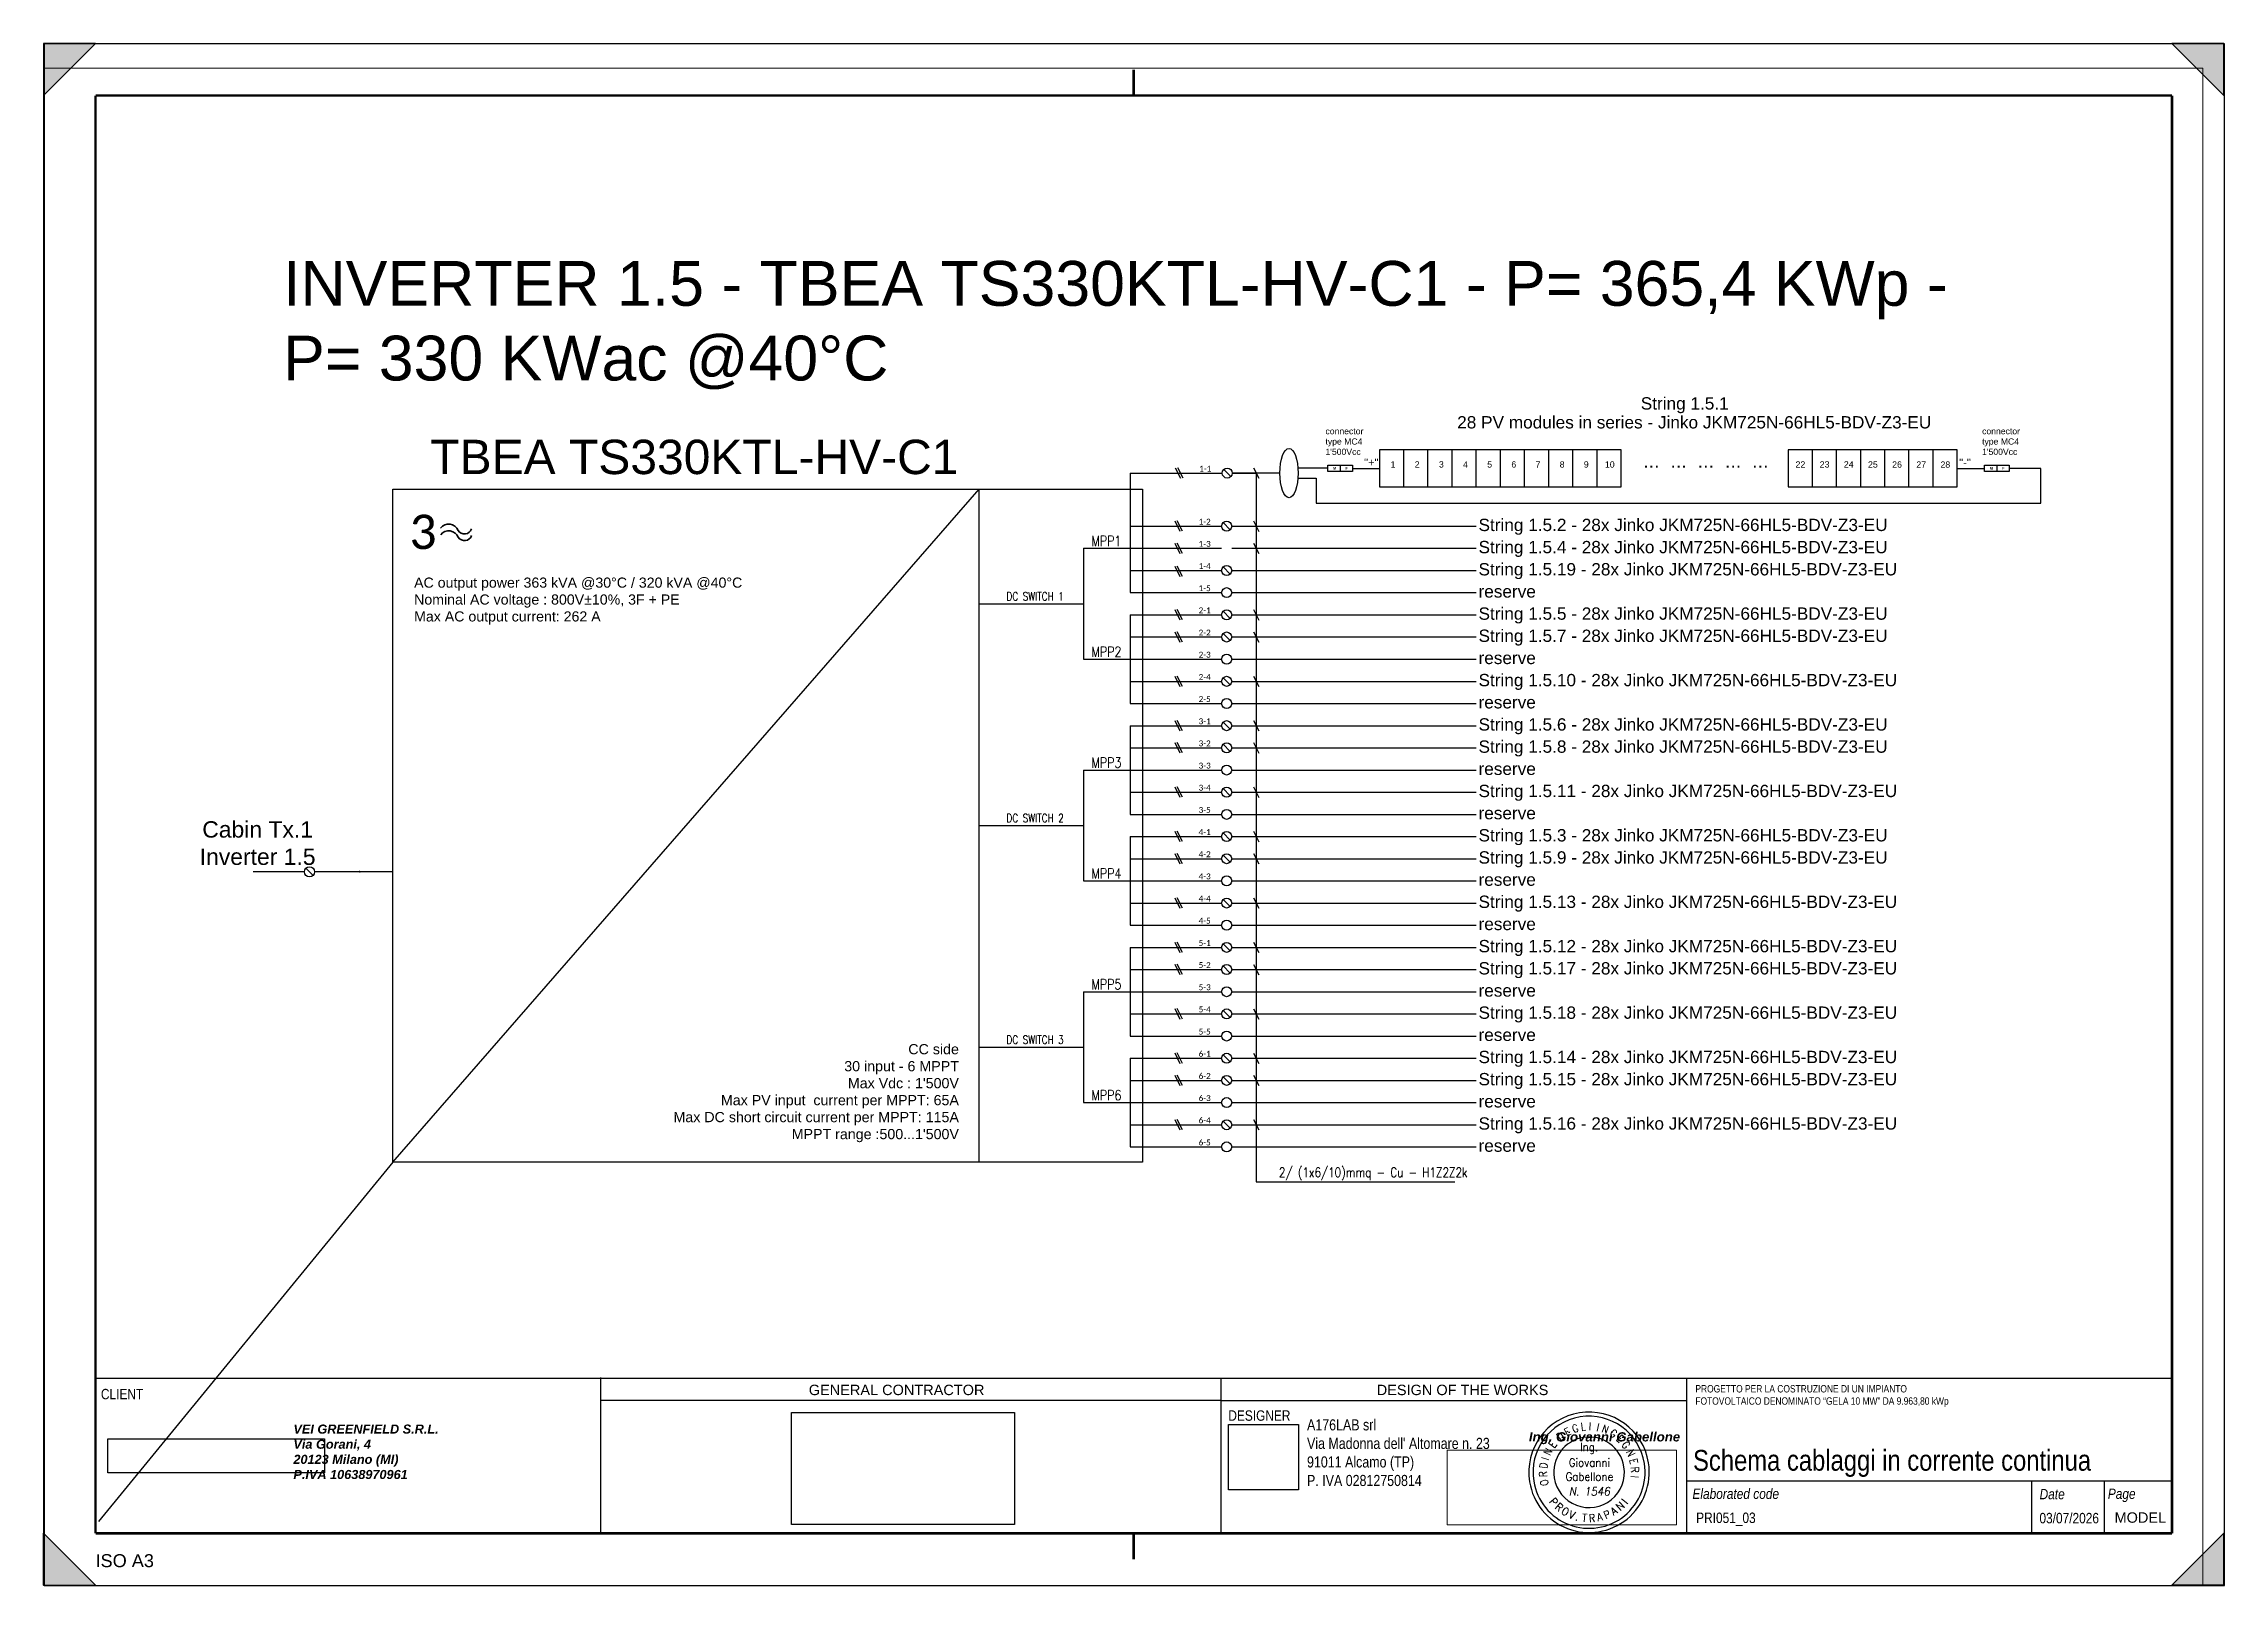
# Paper-space layout '1.5' of a CAD drawing. Header units: millimetres. Extents: x 2 to 422, y 2 to 299.
# The model-space entities are those that its viewports show. They can reach past a viewport. Long polylines and large blocks are cut down to what shows.
import ezdxf
from ezdxf.enums import TextEntityAlignment as Align

# ---------------------------------------------------------------- set-up
doc = ezdxf.new("R2010")
doc.units = ezdxf.units.MM
doc.header["$XCLIPFRAME"] = 2
doc.linetypes.add('CONTINUA', pattern=[0])
doc.linetypes.add('TRATTEGGIATA', pattern=[19.049999999999997, 12.7, -6.349999999999998])
for name, color, linetype in [('-Testi', 1, 'Continuous'), ('firme', 7, 'Continuous'), ('ISO Formato', 7, 'Continuous'), ('ISO FORMATO A3 SENZA TESTATA', 7, 'Continuous'), ('ISO LINEA DI TAGLIO', 253, 'Continuous'), ('ISO Testo', 7, 'Continuous'), ('testata', 7, 'CONTINUA'), ('TIMBRO', 153, 'Continuous'), ('TRATTEGGIATA', 40, 'TRATTEGGIATA')]:
    doc.layers.add(name, color=color, linetype=linetype)
doc.layers.add('Livello 1', color=7, linetype='Continuous', lineweight=0)
doc.styles.add('ARIAL', font='arial.ttf')
doc.styles.add('Formato ISO', font='arial.ttf')
doc.styles.add('Legend', font='calibri.ttf')
doc.styles.add('ROMANS', font='romans.shx', dxfattribs={"width": 0.8, "height": 0.2})
doc.styles.add('ROMANT', font='romant.shx', dxfattribs={"height": 0.2})
doc.styles.add('SIMPLEX', font='SIMPLEX', dxfattribs={"width": 0.8})
doc.styles.get("Standard").update_dxf_attribs({"font": 'arial.ttf'})
doc.styles.add('VALE', font='swissc.ttf')
picture_1 = doc.add_image_def('image1.jpg', size_in_pixel=(539, 175))
picture_2 = doc.add_image_def('image2.png', size_in_pixel=(565, 89))
picture_3 = doc.add_image_def('image3.png', size_in_pixel=(500, 251))
picture_4 = doc.add_image_def('image4.jpg', size_in_pixel=(1111, 1036))

# ---------------------------------------------------------------- blocks, each defined once
blk = doc.blocks.new('A$C63187F01')
at = {"layer": 'TIMBRO'}
for radius, start, end in [(1.15999999999999, 9.105136027296592, 189.1051360272949), (1.07999999999999, 9.105136027296592, 189.1051360272949), (0.679999999999991, 9.105136027296592, 189.1051360272949), (1.15999999999999, 189.1051360272949, 9.105136027296592), (1.07999999999999, 189.1051360272949, 9.105136027296592), (0.679999999999991, 189.1051360272949, 9.105136027296592)]:
    blk.add_arc((0, 0), radius, start, end, dxfattribs=at)
at = {"layer": 'TIMBRO', "style": 'ROMANT', "width": 0.85}
for s, rotation, p in [('E', 28.17592029116496, (-0.3824660734296117, 0.7140165983191907)), ('G', 17.52598430968996, (-0.2439220152376436, 0.772400188038816)), ('L', 7.090058753132115, (-0.0999777312645449, 0.803806228671547)), ('I', 358.7961288682809, (0.0170180748996245, 0.8098212056538756)), ('I', 348.6434814339645, (0.1594998227646158, 0.7941409236011197)), ('N', 339.280516534409, (0.2865722665468979, 0.7576122596989592)), ('N', 63.48437489733794, (-0.7247982432181193, 0.361617901420729)), ('E', 52.40714180735711, (-0.6418162093914364, 0.4941375854581338)), ('D', 38.61204339177493, (-0.505475523407938, 0.632925347284683)), ('G', 327.7755559631449, (0.4319221628173297, 0.685232256440969)), ('E', 317.1256199816696, (0.5511185261302673, 0.5936062416754027)), ('G', 306.4756840001942, (0.6513284743503789, 0.4815300805769171)), ('N', 294.9707234289304, (0.7342841281877384, 0.341945637626182)), ('R', 92.43304528897123, (-0.8092697948665675, -0.0343860308355062)), ('D', 81.56919470707903, (-0.8012468547890723, 0.1187580636865988)), ('I', 72.84733979689435, (-0.7739731119752964, 0.238884118223126)), ('E', 283.8934903389495, (0.7863024527493963, 0.1944953798943487)), ('R', 273.2435543574741, (0.8087024140580465, 0.0458301810675153)), ('O', 103.0829812704469, (-0.7889750302312581, -0.1833532156019828)), ('I', 264.307886566424, (0.8060060775601128, -0.0803380540972825))]:
    blk.add_text(s, height=0.15, rotation=rotation, dxfattribs=at).set_placement(p, align=Align.CENTER)
at = {"layer": 'TIMBRO', "style": 'ROMANS', "width": 0.9}
for s, p in [('Ing.', (1.313009079e-07, 0.4085925105044482)), ('Giovanni', (0.0075545987859016, 0.1075051202444968)), ('Gabellone', (0.007554585066373, -0.1638305355915151))]:
    blk.add_text(s, height=0.16, dxfattribs=at).set_placement(p, align=Align.CENTER)
at = {"layer": 'TIMBRO', "style": 'ROMANS', "oblique": 10, "width": 0.9}
blk.add_text('N. 1546', height=0.16, dxfattribs=at).set_placement((0.007554585066373, -0.4484680293613508), align=Align.CENTER)
at = {"layer": 'TIMBRO', "style": 'ROMANT', "text_generation_flag": 6, "width": 0.9}
for s, rotation, p in [('P', 129.9701413897099, (-0.73572414304485, -0.6166927803541284)), ('R', 139.5111729515321, (-0.623327763049133, -0.7301112927575844)), ('O', 148.8609498648018, (-0.4964321285984569, -0.8216782470621808)), ('V', 158.2107267780695, (-0.3563462401526749, -0.8914131237137182)), ('T', 174.3802347924072, (-0.0940091668817331, -0.9553859306804637)), ('R', 183.7300117056766, (0.0624528102228794, -0.9579664119870015)), ('A', 193.4622252675087, (0.2234920665997322, -0.933622673335947)), ('P', 203.0032568293325, (0.3751521134961706, -0.8836633361973014)), ('A', 212.5442883911549, (0.5164333161652053, -0.8092568380647691)), ('N', 222.6586311643547, (0.6505237136199185, -0.705987888010924)), ('I', 230.858393287566, (0.7445646931580825, -0.605989618477409)), ('.', 165.069514478294, (-0.2473410615262708, -0.9275895640222842))]:
    blk.add_text(s, height=0.15, rotation=rotation, dxfattribs=at).set_placement(p, align=Align.CENTER)
blk = doc.blocks.new('TESTATA_ORIZ')
for points in [[(-0.0699676079475467, 29.90025059768198), (400.149622289405, 29.90025059768198)], [(97.1902921321962, 30.02336188326467), (97.1902921321962, -0.0177559400219707)], [(216.7129702017337, 29.90025059768198), (216.7129702017337, 0)], [(306.4132899808174, 29.95782913373592), (306.4132899808174, -0.0373489915230039)], [(216.7129702017337, 25.58466010262339), (97.1902921321962, 25.58466010262339)], [(216.7129702017337, 25.58466010262339), (306.4132899808174, 25.58466010262339)], [(306.4132899808174, 10.09393447839386), (399.9946335071397, 10.09393447839386)], [(372.8528758033935, 10.06120158330736), (372.8528758033935, -0.0017945035822322)], [(386.8552724335677, 10.09393447839386), (386.8552724335677, 0)]]:
    blk.add_lwpolyline(points)
blk.add_lwpolyline([(0, 29.90025059768198), (400, 29.90025059768198), (400, 0), (0, 0)], close=True)
at = {"layer": 'firme', "xscale": 10, "yscale": 10, "zscale": 10}
blk.add_blockref('A$C63187F01', (287.6416002064349, 11.75734535063213), dxfattribs=at)
at = {"char_height": 2, "attachment_point": 1, "style": 'VALE'}
for s, width, insert in [('\\pxql;CLIENT', 62.13257653758773, (0.9716305739987092, 27.82619541131167)), ('\\pxql;DESIGNER', 62.13257653758773, (218.152149374866, 23.68897433024338)), ('\\pxql;{\\fSwis721 Cn BT|b0|i1|c0|p34;Elaborated code}', 57.42921800797819, (307.5581105855974, 8.620199347302531)), ('\\pxql;{\\fSwis721 Cn BT|b0|i1|c0|p34;Date}', 57.42921800797819, (374.4343936400085, 8.559032495573973)), ('\\pxql;{\\fSwis721 Cn BT|b0|i1|c0|p34;Page}', 57.42921800797819, (387.5775412735152, 8.620199347302531))]:
    blk.add_mtext_dynamic_manual_height_columns(s, width=width, gutter_width=25, heights=[8.879778938413974], dxfattribs=dict(at, insert=insert))
at = {"attachment_point": 4, "style": 'VALE'}
for s, insert, char_height, width in [('{\\f@Arial Unicode MS|b0|i0|c0|p34;GENERAL CONTRACTOR}', (137.3333100181189, 27.61036141397017), 2, 62.13257653758773), ('{\\f@Arial Unicode MS|b0|i0|c0|p34;DESIGN OF THE WORKS}', (246.743246528662, 27.61036141397017), 2, 62.13257653758773), ('{\\H0.83333x;\\C250;\\c1710618;PROGETTO PER LA COSTRUZIONE DI UN IMPIANTO\\PFOTOVOLTAICO DENOMINATO “GELA 10 MW” DA 9.963,80 kWp}', (308.1288091407623, 26.45304518701414), 1.7, 96.45484136060873)]:
    blk.add_mtext(s, dxfattribs=dict(at, insert=insert, char_height=char_height, width=width))
at = {"insert": (388.8723227745414, 3.023095414783931), "char_height": 2, "attachment_point": 4}
blk.add_mtext('MODEL', dxfattribs=at)
at = {"style": 'VALE'}
for tag, height, p in [('TITOLO_ELABORATO', 4, (307.6799596854908, 14.06286495316817)), ('EL', 2, (308.2763400574549, 2.988306874538372)), ('DATA1', 2, (374.4038837955039, 2.927140022809808))]:
    blk.add_attdef(tag, text='', height=height, dxfattribs=at).set_placement(p, align=Align.MIDDLE_LEFT)
at = {"layer": 'Livello 1'}
for s, insert, char_height, attachment_point in [('\\pxql;{\\fArial|b1|i1|c0|p34;\\H0.58333x;\\C250;\\c1710618;VEI GREENFIELD S.R.L.\\PVia Gorani, 4\\P20123 Milano (MI)\\PP.IVA 10638970961}', (52.04005891364793, 20.95944437869185), 3, 2), ('{\\fArial|b1|i1|c0|p34;\\H11.83894x;\\W1.02632;Ing. Giovanni Gabellone}', (276.05221707422, 17.16431292448878), 0.15, 7)]:
    blk.add_mtext(s, dxfattribs=dict(at, insert=insert, char_height=char_height, attachment_point=attachment_point))
at = {"layer": 'testata', "linetype": 'CONTINUA', "lineweight": 25, "insert": (258.7298298923781, 15.52275412109771), "char_height": 3, "width": 50.83305338474382, "attachment_point": 5, "style": 'ARIAL'}
blk.add_mtext("\\pxql;{\\H0.71429x;\\W0.8;A176LAB srl\\PVia Madonna dell' Altomare n. 23\\P91011 Alcamo (TP)\\PP. IVA 02812750814}", dxfattribs=at)
image = blk.add_image(picture_3, insert=(134.0290691254413, 1.710914103838149), size_in_units=(42.92731988865225, 21.549514584103427))
image.dxf.flags = 7
image = blk.add_image(picture_2, insert=(2.286596279577508, 11.651344692531), size_in_units=(41.74781706432985, 6.5762048119032945))
image.set_boundary_path([(-0.5, -0.5), (564.5, 88.49999999999999)])
image.dxf.clipping = 0
image = blk.add_image(picture_4, insert=(218.2123042816674, 8.373210778518114), size_in_units=(13.48003219349629, 12.570039021118054))
image.dxf.flags = 7
at = {"color": 7, "lineweight": 0, "true_color": 0xffffff}
image = blk.add_image(picture_1, insert=(260.2868776868563, 1.650954984690542), size_in_units=(44.21120616239327, 14.354287715062734), dxfattribs=at)
image.set_boundary_path([(-0.5, -0.5), (538.4999999999999, 174.5)])
image.dxf.clipping = 0
blk = doc.blocks.new('*U100')
at = {"layer": 'ISO Testo'}
h = blk.add_hatch(color=256, dxfattribs=at)
h.paths.add_polyline_path([(420.0000090385009, 297.0325926260448), (410.000009038501, 297.0325926260448), (420.0000090385009, 287.0325926260448)])
h.paths.add_polyline_path([(420.0000090385009, 10.03259262604479), (410.000009038501, 0.0325926260447886), (420.0000090385009, 0.0325926260447886)])
h.paths.add_polyline_path([(9.0385010481e-06, 10.03259262604479), (9.0385010481e-06, 0.0325926260447886), (10.00000903850104, 0.0325926260447886)])
h.paths.add_polyline_path([(10.00000903850104, 297.0325926260448), (9.0385010481e-06, 297.0325926260448), (9.0385010481e-06, 287.0325926260448)])
at = {"layer": 'ISO Formato', "const_width": 0.5}
for points in [[(210.0000090385011, 287.0325926260448), (10.00000903850104, 287.0325926260448)], [(10.00000903850104, 287.0325926260448), (10.00000903850104, 10.03259262604479)], [(10.00000903850104, 10.03259262604479), (210.0000090385011, 10.03259262604479)]]:
    blk.add_lwpolyline(points, dxfattribs=at)
at = {"layer": 'ISO FORMATO A3 SENZA TESTATA', "const_width": 0.5}
for points in [[(210.0000090385011, 287.0325926260448), (410.000009038501, 287.0325926260448)], [(410.000009038501, 287.0325926260448), (410.000009038501, 10.03259262604479)], [(410.000009038501, 10.03259262604479), (210.0000090385011, 10.03259262604479)]]:
    blk.add_lwpolyline(points, dxfattribs=at)
at = {"layer": 'ISO LINEA DI TAGLIO'}
blk.add_lwpolyline([(0.0974469984366806, -1.8687860575e-06), (420.1012052352025, -1.8687860575e-06), (420.1012052352025, 297.0122579247036), (0.0974469984366806, 297.0122579247036)], close=True, dxfattribs=at)
at = {"layer": 'ISO Testo'}
for p, q in [((9.0385010481e-06, 297.0325926260448), (9.0385010481e-06, 287.0325926260448)), ((10.00000903850104, 297.0325926260448), (9.0385010481e-06, 297.0325926260448)), ((10.00000903850104, 297.0325926260448), (9.0385010481e-06, 287.0325926260448)), ((420.0000090385009, 297.0325926260448), (410.000009038501, 297.0325926260448)), ((420.0000090385009, 287.0325926260448), (410.000009038501, 297.0325926260448)), ((420.0000090385009, 287.0325926260448), (420.0000090385009, 297.0325926260448)), ((9.0385010481e-06, 0.0325926260447886), (9.0385010481e-06, 10.03259262604479)), ((9.0385010481e-06, 10.03259262604479), (10.00000903850104, 0.0325926260447886)), ((410.000009038501, 0.0325926260447886), (420.0000090385009, 10.03259262604479)), ((420.0000090385009, 0.0325926260447886), (420.0000090385009, 10.03259262604479)), ((9.0385010481e-06, 0.0325926260447886), (10.00000903850104, 0.0325926260447886)), ((420.0000090385009, 0.0325926260447886), (410.000009038501, 0.0325926260447886))]:
    blk.add_line(p, q, dxfattribs=at)
at = {"layer": 'ISO Testo', "const_width": 0.5}
for points in [[(210.0000090385011, 287.0325926260448), (210.0000090385011, 292.0325926260448)], [(210.0000090385011, 10.03259262604479), (210.0000090385011, 5.032592626044788)]]:
    blk.add_lwpolyline(points, dxfattribs=at)
at = {"layer": 'ISO Testo', "style": 'Formato ISO'}
blk.add_text('ISO A3', height=2.5, dxfattribs=at).set_placement((10.00000903850104, 3.512349110778814))
blk = doc.blocks.new('P00102')
at = {"color": 1, "linetype": 'ByBlock', "lineweight": 25}
for p, q in [((0.0185414473933605, 3.62500173526314), (-3.581458552606548, -3.574998264736676)), ((1.818541447393428, 3.62500173526314), (-1.78145855260648, -3.574998264736676)), ((3.618541447393609, 3.62500173526314), (0.0185414473934742, -3.574998264736676))]:
    blk.add_line(p, q, dxfattribs=at)
blk = doc.blocks.new('P00')
at = {"color": 1}
for points in [[(-18.69457844420282, 25.69178981461047), (6.820592160970078, -25.33855139573532)], [(19.57817746355653, -25.33855139573532), (-5.93699314161455, 25.69178981461047)]]:
    blk.add_lwpolyline(points, dxfattribs=at)

msp = doc.modelspace()

# ---------------------------------------------------------------- linework, layer by layer
for points in [[(78984.07795327829, 163644.287454484), (78984.07795327829, 163461.9170672172), (80169.84931087433, 163461.9170672172), (80169.84931087433, 163643.7611349596), (78984.07795327829, 163643.7611349596)], [(79102.6550890379, 163461.9170672172), (79102.6550890379, 163643.7611349596)], [(79221.23222479748, 163461.653907455), (79221.23222479748, 163643.4979751974)], [(79339.80936055709, 163461.3907476927), (79339.80936055709, 163643.2348154352)], [(79458.3864963167, 163461.9170672172), (79458.3864963167, 163643.7611349596)], [(79576.96363207631, 163461.653907455), (79576.96363207631, 163643.4979751974)], [(79695.54076783592, 163461.3907476927), (79695.54076783592, 163643.2348154352)], [(79814.1179035955, 163461.9170672172), (79814.1179035955, 163643.7611349596)], [(79932.6950393551, 163461.653907455), (79932.6950393551, 163643.4979751974)], [(80051.2721751147, 163461.3907476927), (80051.2721751147, 163643.2348154352)], [(80989.84931087431, 163644.287454484), (80989.84931087431, 163461.9170672172), (81819.88926119154, 163461.9170672172), (81819.88926119154, 163643.7611349596), (80989.84931087431, 163643.7611349596)], [(81108.42644663392, 163461.9170672172), (81108.42644663392, 163643.7611349596)], [(81227.00358239352, 163461.653907455), (81227.00358239352, 163643.4979751974)], [(81345.58071815313, 163461.3907476927), (81345.58071815313, 163643.2348154352)], [(81464.15785391274, 163461.9170672172), (81464.15785391274, 163643.7611349596)], [(81582.73498967232, 163461.653907455), (81582.73498967232, 163643.4979751974)], [(81582.73498967232, 163461.653907455), (81582.73498967232, 163643.4979751974)], [(81701.31212543193, 163461.3907476927), (81701.31212543193, 163643.2348154352)], [(81701.31212543193, 163461.3907476927), (81701.31212543193, 163643.2348154352)], [(81819.88926119154, 163461.9170672172), (81819.88926119154, 163643.7611349596)], [(77759.2, 163529.8734797899), (77759.2, 162942.7452359462)], [(78253.52809284357, 163512.4876597593), (78218.7564527823, 163547.2592998206)], [(78257.82677697383, 163529.8734797899), (78377.82677697383, 163529.8734797899), (78377.82677697383, 160050.427001942)], [(78365.06919167122, 163555.3886503952), (78390.5843622764, 163504.3583091847)], [(78365.06919167122, 163555.3886503952), (78390.5843622764, 163504.3583091847)], [(78790.56614566987, 163568.449076063), (78790.56614566987, 163537.7554456382)], [(78851.20168132275, 163553.1022608506), (78984.07795327829, 163553.1022608506)], [(81820.37699600487, 163553.1022608506), (81953.25326796039, 163553.1022608506)], [(82013.88880361328, 163568.449076063), (82013.88880361328, 163537.7554456382)], [(74140.31285879032, 160146.8455402219), (77018.58218751867, 163451.218536011)], [(77018.58218751867, 160146.8455402219), (77018.58218751867, 163451.218536011)], [(78250.62533452414, 163251.8771845939), (78215.85369446284, 163286.6488246551)], [(78365.06919167124, 163294.7781752297), (78390.5843622764, 163243.7478340193)], [(77531, 163160.4237483984), (77759.2, 163160.4237483984)], [(77531, 163160.4237483984), (77531, 162616.227467268)], [(78365.06919167124, 163185.9389190037), (78390.5843622764, 163134.9085777932)], [(78250.62533452414, 163034.1986721417), (78215.85369446284, 163068.9703122029)], [(77018.58218751867, 162888.3256078332), (77530.99999999997, 162888.3256078332)], [(77759.2, 162833.9059797202), (77759.2, 162398.5489548159)], [(78250.62533452414, 162816.5201596896), (78215.85369446284, 162851.2917997508)], [(78365.06919167124, 162859.4211503254), (78390.5843622764, 162808.390809115)], [(78250.62533452414, 162707.6809034635), (78215.85369446284, 162742.4525435247)], [(78365.06919167124, 162750.5818940993), (78390.5843622764, 162699.5515528889)], [(77531, 162616.227467268), (77759.2, 162616.227467268)], [(78250.62533452414, 162490.0023910113), (78215.85369446284, 162524.7740310725)], [(78365.06919167124, 162532.9033816471), (78390.5843622764, 162481.8730404368)], [(78250.62533452414, 162272.3238785591), (78215.85369446284, 162307.0955186204)], [(78365.06919167124, 162315.2248691949), (78390.5843622764, 162264.1945279845)], [(77759.2, 162289.7096985898), (77759.2, 161854.3526736854)], [(78250.62533452414, 162163.484622333), (78215.85369446284, 162198.2562623943)], [(78365.06919167124, 162206.3856129688), (78390.5843622764, 162155.3552717585)], [(77531, 162072.0311861376), (77759.2, 162072.0311861376)], [(77531, 162072.0311861376), (77531, 161527.8349050071)], [(78250.62533452414, 161945.8061098809), (78215.85369446284, 161980.5777499421)], [(78365.06919167124, 161988.7071005167), (78390.5843622764, 161937.6767593063)], [(77018.58218751867, 161799.9330455723), (77530.99999999997, 161799.9330455723)], [(78250.62533452414, 161728.1275974287), (78215.85369446284, 161762.8992374899)], [(78365.06919167124, 161771.0285880645), (78390.5843622764, 161719.9982468541)], [(77759.2, 161745.5134174593), (77759.2, 161310.156392555)], [(78250.62533452414, 161619.2883412027), (78215.85369446284, 161654.0599812638)], [(78365.06919167124, 161662.1893318384), (78390.5843622764, 161611.1589906281)], [(73748.44726401697, 161554.677066225), (73713.67562395569, 161589.4487062863)], [(74140.31285879032, 161572.0628862556), (73755.64870646666, 161572.0628862556)], [(77531, 161527.8349050071), (77759.2, 161527.8349050071)], [(78365.06919167124, 161444.5108193863), (78390.5843622764, 161393.4804781759)], [(78250.62533452414, 161401.6098287505), (78215.85369446284, 161436.3814688117)], [(78365.06919167124, 161226.8323069341), (78390.5843622764, 161175.8019657237)], [(77759.2, 161201.3171363289), (77759.2, 160765.9601114245)], [(78250.62533452414, 161183.9313162983), (78215.85369446284, 161218.7029563595)], [(78365.06919167124, 161117.9930507081), (78390.5843622764, 161066.9627094976)], [(78250.62533452414, 161075.0920600722), (78215.85369446284, 161109.8637001334)], [(77531, 160983.6386238767), (77759.2, 160983.6386238767)], [(77531, 160983.6386238767), (77531, 160439.4423427463)], [(78250.62533452414, 160857.4135476201), (78215.85369446284, 160892.1851876813)], [(78365.06919167124, 160900.3145382558), (78390.5843622764, 160849.2841970454)], [(77018.58218751867, 160711.5404833115), (77530.99999999997, 160711.5404833115)], [(77759.2, 160657.1208551985), (77759.2, 160221.7638302941)], [(78250.62533452414, 160639.7350351679), (78215.85369446284, 160674.5066752291)], [(78365.06919167124, 160682.6360258037), (78390.5843622764, 160631.6056845933)], [(78250.62533452414, 160530.8957789418), (78215.85369446284, 160565.667419003)], [(78365.06919167124, 160573.7967695776), (78390.5843622764, 160522.7664283672)], [(77531, 160439.4423427463), (77759.2, 160439.4423427463)], [(78250.62533452414, 160313.2172664896), (78215.85369446284, 160347.9889065508)], [(78365.06919167124, 160356.1182571255), (78390.5843622764, 160305.0879159151)], [(78377.82677697383, 160050.427001942), (79352.82677697383, 160050.427001942)]]:
    msp.add_lwpolyline(points)
at = {"color": 40, "linetype": 'Continuous'}
for points in [[(77759.2, 163529.8734797899), (78211.55227281293, 163529.8734797899)], [(77759.2, 163269.2630046245), (78208.64951449347, 163269.2630046245)], [(78257.8295144935, 163269.2630046245), (79458.31201643588, 163269.2630046245)], [(77759.2, 163160.4237483984), (78208.64951449347, 163160.4237483984)], [(78257.8295144935, 163160.4237483984), (79458.31201643588, 163160.4237483984)], [(77759.2, 163051.5844921723), (78208.64951449347, 163051.5844921723)], [(78257.8295144935, 163051.5844921723), (79458.31201643588, 163051.5844921723)], [(77759.2, 162833.9059797202), (78208.64951449347, 162833.9059797202)], [(78257.8295144935, 162833.9059797202), (79458.31201643588, 162833.9059797202)], [(77759.2, 162725.0667234941), (78208.64951449347, 162725.0667234941)], [(78257.8295144935, 162725.0667234941), (79458.31201643588, 162725.0667234941)], [(77759.2, 162507.3882110419), (78208.64951449347, 162507.3882110419)], [(78257.8295144935, 162507.3882110419), (79458.31201643588, 162507.3882110419)], [(77759.2, 162289.7096985898), (78208.64951449347, 162289.7096985898)], [(78257.8295144935, 162289.7096985898), (79458.31201643588, 162289.7096985898)], [(77759.2, 162180.8704423636), (78208.64951449347, 162180.8704423636)], [(78257.8295144935, 162180.8704423636), (79458.31201643588, 162180.8704423636)], [(77759.2, 161963.1919299115), (78208.64951449347, 161963.1919299115)], [(78257.8295144935, 161963.1919299115), (79458.31201643588, 161963.1919299115)], [(78257.8295144935, 161745.5134174593), (79458.31201643588, 161745.5134174593)], [(78257.8295144935, 161636.6741612332), (79458.31201643588, 161636.6741612332)], [(77759.2, 161418.9956487811), (78208.64951449347, 161418.9956487811)], [(78257.8295144935, 161418.9956487811), (79458.31201643588, 161418.9956487811)], [(78257.8295144935, 161201.3171363289), (79458.31201643588, 161201.3171363289)], [(78257.8295144935, 161092.4778801028), (79458.31201643588, 161092.4778801028)], [(78257.8295144935, 160874.7993676506), (79458.31201643588, 160874.7993676506)], [(78257.8295144935, 160657.1208551985), (79458.31201643588, 160657.1208551985)], [(78257.8295144935, 160548.2815989724), (79458.31201643588, 160548.2815989724)], [(78257.8295144935, 160330.6030865202), (79458.31201643588, 160330.6030865202)]]:
    msp.add_lwpolyline(points, dxfattribs=at)
at = {"color": 40}
for points in [[(78494.46758333335, 163529.8734797899), (78260.73227281292, 163529.8734797899)], [(78584.24790516484, 163554.8734797899), (78729.15267145494, 163554.8734797899)], [(78584.24790516484, 163504.8734797899), (78672.67750244538, 163504.8734797899), (78672.67750244538, 163382.793641546), (82229.6488028524, 163382.793641546), (82229.48743662461, 163553.1022608506), (82074.5243392662, 163553.1022608506)]]:
    msp.add_lwpolyline(points, dxfattribs=at)
for points in [[(78729.93061001698, 163568.449076063), (78851.20168132275, 163568.449076063), (78851.20168132275, 163537.7554456382), (78729.93061001698, 163537.7554456382)], [(81953.25326796039, 163568.449076063), (82074.5243392662, 163568.449076063), (82074.5243392662, 163537.7554456382), (81953.25326796039, 163537.7554456382)], [(74140.31285879032, 163451.218536011), (77820.36127245452, 163451.218536011), (77820.36127245452, 160146.8455402219), (74140.31285879032, 160146.8455402219)]]:
    msp.add_lwpolyline(points, close=True)
at = {"color": 8, "linetype": 'Continuous'}
for points in [[(77759.2, 162942.7452359462), (78208.64951449347, 162942.7452359462)], [(78257.8295144935, 162942.7452359462), (79458.31201643588, 162942.7452359462)], [(77759.2, 162616.227467268), (78208.64951449347, 162616.227467268)], [(78257.8295144935, 162616.227467268), (79458.31201643588, 162616.227467268)], [(77759.2, 162398.5489548159), (78208.64951449347, 162398.5489548159)], [(78257.8295144935, 162398.5489548159), (79458.31201643588, 162398.5489548159)], [(77759.2, 162072.0311861376), (78208.64951449347, 162072.0311861376)], [(78257.8295144935, 162072.0311861376), (79458.31201643588, 162072.0311861376)], [(77759.2, 161854.3526736854), (78208.64951449347, 161854.3526736854)], [(78257.8295144935, 161854.3526736854), (79458.31201643588, 161854.3526736854)], [(77759.2, 161527.8349050071), (78208.64951449347, 161527.8349050071)], [(78257.8295144935, 161527.8349050071), (79458.31201643588, 161527.8349050071)], [(77759.2, 161310.156392555), (78208.64951449347, 161310.156392555)], [(78257.8295144935, 161310.156392555), (79458.31201643588, 161310.156392555)], [(77759.2, 160983.6386238767), (78208.64951449347, 160983.6386238767)], [(78257.8295144935, 160983.6386238767), (79458.31201643588, 160983.6386238767)], [(77759.2, 160765.9601114245), (78208.64951449347, 160765.9601114245)], [(78257.8295144935, 160765.9601114245), (79458.31201643588, 160765.9601114245)], [(77759.2, 160439.4423427463), (78208.64951449347, 160439.4423427463)], [(78257.8295144935, 160439.4423427463), (79458.31201643588, 160439.4423427463)], [(77759.2, 160221.7638302941), (78208.64951449347, 160221.7638302941)], [(78257.8295144935, 160221.7638302941), (79458.31201643588, 160221.7638302941)]]:
    msp.add_lwpolyline(points, dxfattribs=at)
at = {"color": 4}
msp.add_lwpolyline([(73706.47418150603, 161572.0628862556), (73454.32062109008, 161572.0628862556)], dxfattribs=at)
at = {"color": 7}
for centre in [(78236.14227281293, 163529.8734797899), (78233.2395144935, 163269.2630046245), (78233.2395144935, 163051.5844921723), (78233.2395144935, 162833.9059797202), (78233.2395144935, 162725.0667234941), (78233.2395144935, 162507.3882110419), (78233.2395144935, 162289.7096985898), (78233.2395144935, 162180.8704423636), (78233.2395144935, 161963.1919299115), (78233.2395144935, 161745.5134174593), (78233.2395144935, 161636.6741612332), (78233.2395144935, 161418.9956487811), (78233.2395144935, 161201.3171363289), (78233.2395144935, 161092.4778801028), (78233.2395144935, 160874.7993676506), (78233.2395144935, 160657.1208551985), (78233.2395144935, 160548.2815989724), (78233.2395144935, 160330.6030865202)]:
    msp.add_circle(centre, 24.59, dxfattribs=at)
at = {"color": 8}
for centre in [(78233.2395144935, 163051.5844921723), (78233.2395144935, 162942.7452359462), (78233.2395144935, 162616.227467268), (78233.2395144935, 162398.5489548159), (78233.2395144935, 162072.0311861376), (78233.2395144935, 161854.3526736854), (78233.2395144935, 161527.8349050071), (78233.2395144935, 161310.156392555), (78233.2395144935, 160983.6386238767), (78233.2395144935, 160765.9601114245), (78233.2395144935, 160439.4423427463), (78233.2395144935, 160221.7638302941)]:
    msp.add_circle(centre, 24.59, dxfattribs=at)
msp.add_circle((73731.06144398634, 161572.0628862556), 24.58726248030871)
at = {"lineweight": 35}
for centre, radius, start, end in [((74413.89632148019, 163228.7123058284), 50.10158679896896, 22.57714482321823, 141.9873610374973), ((74414.68250298692, 163195.8204133665), 50.10158679897022, 22.57714482321823, 141.9873610374973), ((74491.10980907315, 163267.2854924432), 36.4958631825816, 211.9962466631755, 342.6174202888712), ((74491.89599057985, 163234.3935999812), 36.49586318257663, 211.9962466631755, 342.6174202888712)]:
    msp.add_arc(centre, radius, start, end, dxfattribs=at)
msp.add_ellipse((78539.35774424908, 163529.8734797899), major_axis=(0, -121.0803726117519), ratio=0.370746801875944)
at = {"layer": 'Defpoints', "color": 1}
msp.add_line((74140.31285879032, 160146.8455402219), (72694.84794279355, 158382.9891258013), dxfattribs=at)
msp.add_lwpolyline([(72144.08973945247, 165834.1702735313), (84205.55510214753, 165834.1702735313), (84205.55510214753, 158046.7553102739), (72144.08973945247, 158046.7553102739)], close=True, dxfattribs=at)
at = {"layer": 'TRATTEGGIATA', "color": 40, "linetype": 'Continuous', "ltscale": 0.5}
for points in [[(77759.2, 161745.5134174593), (78208.64951449347, 161745.5134174593)], [(77759.2, 161636.6741612332), (78208.64951449347, 161636.6741612332)], [(77759.2, 161201.3171363289), (78208.64951449347, 161201.3171363289)], [(77759.2, 161092.4778801028), (78208.64951449347, 161092.4778801028)], [(77759.2, 160874.7993676506), (78208.64951449347, 160874.7993676506)], [(77759.2, 160657.1208551985), (78208.64951449347, 160657.1208551985)], [(77759.2, 160548.2815989724), (78208.64951449347, 160548.2815989724)], [(77759.2, 160330.6030865202), (78208.64951449347, 160330.6030865202)]]:
    msp.add_lwpolyline(points, dxfattribs=at)

# ---------------------------------------------------------------- block references
for name, p in [('P00', (77999.82184103978, 163530.0506807734)), ('P00', (77996.91908272036, 163269.440205608)), ('P00', (77996.91908272036, 163160.6009493819)), ('P00', (77996.91908272036, 163047.3841133804)), ('P00', (77996.91908272036, 162834.0831807037)), ('P00', (77996.91908272036, 162725.2439244776)), ('P00', (77996.91908272036, 162507.5654120255)), ('P00', (77996.91908272036, 162289.8868995732)), ('P00', (77996.91908272036, 162181.0476433472)), ('P00', (77996.91908272036, 161963.369130895)), ('P00', (77996.91908272036, 161745.6906184428)), ('P00', (77996.91908272036, 161636.8513622167)), ('P00102', (73975.85333343955, 161571.8856852721)), ('P00', (77996.91908272036, 161419.1728497646)), ('P00', (77996.91908272036, 161201.4943373124)), ('P00', (77996.91908272036, 161092.6550810863)), ('P00', (77996.91908272036, 160874.9765686341)), ('P00', (77996.91908272036, 160657.298056182)), ('P00', (77996.91908272036, 160548.4587999559)), ('P00', (77996.91908272036, 160330.7802875037))]:
    msp.add_blockref(name, p)

# ---------------------------------------------------------------- texts
at = {"layer": '-Testi', "color": 7, "attachment_point": 5, "style": 'SIMPLEX'}
for s, insert, char_height, width in [('MPP1', (77642.89967799139, 163196.7136184267), 50, 54.43236395770274), ('DC SWITCH 1', (77293.07029740419, 162924.6154778615), 40, 391.7310769769952), ('MPP2', (77642.89967799139, 162652.5173372963), 50, 54.43236395770274), ('MPP3', (77642.89967799139, 162108.3210561659), 50, 54.43236395770274), ('DC SWITCH 2', (77293.07029740419, 161836.2229156006), 40, 391.7310769769952), ('MPP4', (77642.89967799139, 161564.1247750355), 50, 54.43236395770274), ('MPP5', (77642.89967799139, 161019.928493905), 50, 54.43236395770274), ('DC SWITCH 3', (77293.07029740419, 160747.8303533398), 40, 391.7310769769952), ('MPP6', (77642.89967799139, 160475.7322127746), 50, 54.43236395770274), ('2/ (1x6/10)mmq - Cu - H1Z2Z2k', (78952.95899619821, 160089.0471959505), 46.62125793982331, 1811.153034310845)]:
    msp.add_mtext(s, dxfattribs=dict(at, insert=insert, char_height=char_height, width=width))
for s, insert, char_height, width, attachment_point in [('INVERTER 1.5 - TBEA TS330KTL-HV-C1 - P= 365,4 KWp - P= 330 KWac @40°C', (73601.13151387793, 164571.1530570566), 220, 8459.92081239587, 1), ('28 PV modules in series - Jinko JKM725N-6{\\C7;6HL5-B}DV-Z3-EU', (79364.85670595172, 163809.3184071606), 60.44320266841616, 2681.977403692902, 1), ('TBEA TS330KTL-HV-C1', (74323.64532830426, 163693.4297163469), 168.7039978620646, 3487.591366341201, 1), ("connector type MC4\\P1'500Vcc", (78718.28810781369, 163750.6229730185), 30.34407766993254, 266.3468481861055, 1), ("connector type MC4\\P1'500Vcc", (81941.6107657571, 163750.6229730185), 30.34407766993254, 266.3468481861055, 1), ("''+''", (78907.39262257918, 163601.0509238846), 38.08496559255708, 72.40086885169148, 1), ('1 ', (79037.93086492771, 163587.864103422), 30.84489911294951, 30.84489911294951, 1), ('2 ', (79156.50800068732, 163587.864103422), 30.84489911294951, 30.84489911294951, 1), ('3 ', (79275.08513644691, 163587.864103422), 30.84489911294951, 30.84489911294951, 1), ('4 ', (79393.6622722065, 163587.3377838975), 30.84489911294951, 30.84489911294951, 1), ('5 ', (79512.23940796612, 163587.864103422), 30.84489911294951, 30.84489911294951, 1), ('6 ', (79630.81654372573, 163587.864103422), 30.84489911294951, 30.84489911294951, 1), ('7 ', (79749.39367948534, 163587.3377838975), 30.84489911294951, 30.84489911294951, 1), ('8 ', (79867.97081524492, 163587.864103422), 30.84489911294951, 30.84489911294951, 1), ('9 ', (79986.54795100453, 163587.6009436597), 30.84489911294951, 30.84489911294951, 1), ('10 ', (80089.9448937363, 163587.3377838975), 30.84489911294951, 30.84489911294951, 1), ('22 ', (81025.89688650487, 163587.6009436597), 30.84489911294951, 30.84489911294951, 1), ('23 ', (81144.47402226446, 163587.864103422), 30.84489911294951, 30.84489911294951, 1), ('24 ', (81263.05115802407, 163587.864103422), 30.84489911294951, 30.84489911294951, 1), ('25 ', (81381.62829378368, 163587.6009436597), 30.84489911294951, 30.84489911294951, 1), ('26 ', (81500.20542954328, 163587.3377838975), 30.84489911294951, 30.84489911294951, 1), ('27', (81618.78256530288, 163587.0746241353), 30.84489911294951, 30.84489911294951, 1), ('28 ', (81737.35970106248, 163586.811464373), 30.84489911294951, 30.84489911294951, 1), ("''-''", (81828.685647004, 163601.0509238846), 38.08496559255708, 72.40086885169148, 1), ('\\pxql;{\\fArial|b1|i0|c0|p34;M}', (78755.38887291608, 163560.0951623431), 13.78454144922869, 16.70258049221593, 1), ('\\pxql;{\\fArial|b1|i0|c0|p34;F}', (78816.02440856898, 163560.0951623431), 13.78454144922869, 16.70258049221593, 1), ('...  ...  ...  ...  ... ', (80278.23029371595, 163624.9027629267), 68.89403447450137, 747.0275359160767, 1), ('\\pxql;{\\fArial|b1|i0|c0|p34;M}', (81978.7115308595, 163560.0951623431), 13.78454144922869, 16.70258049221593, 1), ('\\pxql;{\\fArial|b1|i0|c0|p34;F}', (82039.34706651239, 163560.0951623431), 13.78454144922869, 16.70258049221593, 1), ('AC output power 363 kVA @30°C / 320 kVA @40°C\\PNominal AC voltage : 800V±10%, 3F + PE \\PMax AC output current: 262 A', (74244.38252153707, 163016.9008978308), 49.77164695424683, 2205.221836437966, 1), ('\\pxqc;Cabin Tx.1\\PInverter 1.5', (73020.8038422391, 161820.6398248461), 80.47639183567892, 910.8416278132873, 1), ("CC side\\P30 input - 6 MPPT \\PMax Vdc : 1'500V\\PMax PV input  current per MPPT: 65A\\PMax DC short circuit current per MPPT: 115A \\PMPPT range :500...1'500V ", (76918.86116608685, 160726.4498051026), 50, 1795.435926720968, 3)]:
    msp.add_mtext(s, dxfattribs=dict(insert=insert, char_height=char_height, width=width, attachment_point=attachment_point))
at = {"color": 7, "char_height": 60.44, "width": 4500, "attachment_point": 1}
for s, insert in [('String 1.5.1', (80265.996227155, 163902.1161693194)), ('String 1.5.2 - 28x Jinko JKM725N-66HL5-BDV-Z3-EU', (79469.59338740143, 163305.5528746528)), ('String 1.5.4 - 28x Jinko JKM725N-66HL5-BDV-Z3-EU', (79469.59338740143, 163196.7136184267)), ('String 1.5.19 - 28x Jinko JKM725N-66HL5-BDV-Z3-EU', (79469.59338740143, 163087.8743622006)), ('String 1.5.5 - 28x Jinko JKM725N-66HL5-BDV-Z3-EU', (79469.59338740143, 162870.1958497485)), ('String 1.5.7 - 28x Jinko JKM725N-66HL5-BDV-Z3-EU', (79469.59338740143, 162761.3565935224)), ('String 1.5.10 - 28x Jinko JKM725N-66HL5-BDV-Z3-EU', (79469.59338740143, 162543.6780810703)), ('String 1.5.6 - 28x Jinko JKM725N-66HL5-BDV-Z3-EU', (79469.59338740143, 162325.999568618)), ('String 1.5.8 - 28x Jinko JKM725N-66HL5-BDV-Z3-EU', (79469.59338740143, 162217.1603123919)), ('String 1.5.11 - 28x Jinko JKM725N-66HL5-BDV-Z3-EU', (79469.59338740143, 161999.4817999398)), ('String 1.5.3 - 28x Jinko JKM725N-66HL5-BDV-Z3-EU', (79469.59338740143, 161781.8032874876)), ('String 1.5.9 - 28x Jinko JKM725N-66HL5-BDV-Z3-EU', (79469.59338740143, 161672.9640312615)), ('String 1.5.13 - 28x Jinko JKM725N-66HL5-BDV-Z3-EU', (79469.59338740143, 161455.2855188093)), ('String 1.5.12 - 28x Jinko JKM725N-66HL5-BDV-Z3-EU', (79469.59338740143, 161237.6070063572)), ('String 1.5.17 - 28x Jinko JKM725N-66HL5-BDV-Z3-EU', (79469.59338740143, 161128.7677501311)), ('String 1.5.18 - 28x Jinko JKM725N-66HL5-BDV-Z3-EU', (79469.59338740143, 160911.0892376789)), ('String 1.5.14 - 28x Jinko JKM725N-66HL5-BDV-Z3-EU', (79469.59338740143, 160693.4107252268)), ('String 1.5.15 - 28x Jinko JKM725N-66HL5-BDV-Z3-EU', (79469.59338740143, 160584.5714690007)), ('String 1.5.16 - 28x Jinko JKM725N-66HL5-BDV-Z3-EU', (79469.59338740143, 160366.8929565485))]:
    msp.add_mtext(s, dxfattribs=dict(at, insert=insert))
at = {"color": 7, "char_height": 28.90783764322853, "width": 87.83675759439129, "attachment_point": 1, "style": 'Legend'}
for s, insert in [('1-1', (78098.41651247337, 163566.1633498182)), ('1-2', (78095.51375415393, 163305.5528746528)), ('1-3', (78095.51375415393, 163196.7136184267)), ('1-4', (78095.51375415393, 163087.8743622006)), ('2-1', (78095.51375415393, 162870.1958497485)), ('2-2', (78095.51375415393, 162761.3565935224)), ('2-4', (78095.51375415393, 162543.6780810703)), ('3-1', (78095.51375415393, 162325.999568618)), ('3-2', (78095.51375415393, 162217.1603123919)), ('3-4', (78095.51375415393, 161999.4817999398)), ('4-1', (78095.51375415393, 161781.8032874876)), ('4-2', (78095.51375415393, 161672.9640312615)), ('4-4', (78095.51375415393, 161455.2855188093)), ('5-1', (78095.51375415393, 161237.6070063572)), ('5-2', (78095.51375415393, 161128.7677501311)), ('5-4', (78095.51375415393, 160911.0892376789)), ('6-1', (78095.51375415393, 160693.4107252268)), ('6-2', (78095.51375415393, 160584.5714690007)), ('6-4', (78095.51375415393, 160366.8929565485))]:
    msp.add_mtext(s, dxfattribs=dict(at, insert=insert))
at = {"insert": (74221.64546475392, 163325.5710127197), "char_height": 168.7039978620646, "width": 2757.720579083849, "attachment_point": 1, "style": 'Legend'}
msp.add_mtext('3', dxfattribs=at)
at = {"color": 8, "char_height": 28.90783764322853, "width": 87.83675759439129, "attachment_point": 1, "style": 'Legend'}
for s, insert in [('1-5', (78095.51375415393, 162979.0351059746)), ('2-3', (78095.51375415393, 162652.5173372963)), ('2-5', (78095.51375415393, 162434.8388248441)), ('3-3', (78095.51375415393, 162108.3210561659)), ('3-5', (78095.51375415393, 161890.6425437137)), ('4-3', (78095.51375415393, 161564.1247750355)), ('4-5', (78095.51375415393, 161346.4462625833)), ('5-3', (78095.51375415393, 161019.928493905)), ('5-5', (78095.51375415393, 160802.2499814528)), ('6-3', (78095.51375415393, 160475.7322127746)), ('6-5', (78095.51375415393, 160258.0537003224))]:
    msp.add_mtext(s, dxfattribs=dict(at, insert=insert))
at = {"color": 8, "char_height": 60.44, "width": 4500, "attachment_point": 1}
for insert in [(79469.59338740143, 162979.0351059746), (79469.59338740143, 162652.5173372963), (79469.59338740143, 162434.8388248441), (79469.59338740143, 162108.3210561659), (79469.59338740143, 161890.6425437137), (79469.59338740143, 161564.1247750355), (79469.59338740143, 161346.4462625833), (79469.59338740143, 161019.928493905), (79469.59338740143, 160802.2499814528), (79469.59338740143, 160475.7322127746), (79469.59338740143, 160258.0537003224)]:
    msp.add_mtext('reserve', dxfattribs=dict(at, insert=insert))

psp = doc.layouts.new('1.5')

# ---------------------------------------------------------------- block references
psp.add_blockref('*U100', (1.77100893766601, 1.913594840238829))
psp.add_blockref('TESTATA_ORIZ', (11.8409855841146, 11.94618746628361)).add_auto_attribs({'EL': 'PRI051_03', 'TITOLO_ELABORATO': 'Schema cablaggi in corrente continua', 'DATA1': '03/07/2026'})

# ---------------------------------------------------------------- viewports
at = {"layer": 'Defpoints', "color": 1, "view_target_point": (36430.92668957022, 16095.90744423696)}
psp.add_viewport(center=(209.729821542044, 148.0781262974379), size=(415.9176071317538, 292.3290666519704), view_center_point=(41294.13057612235, 145697.7822836055), view_height=7449.402804916934, dxfattribs=at)

doc.saveas('drawing.dxf')
